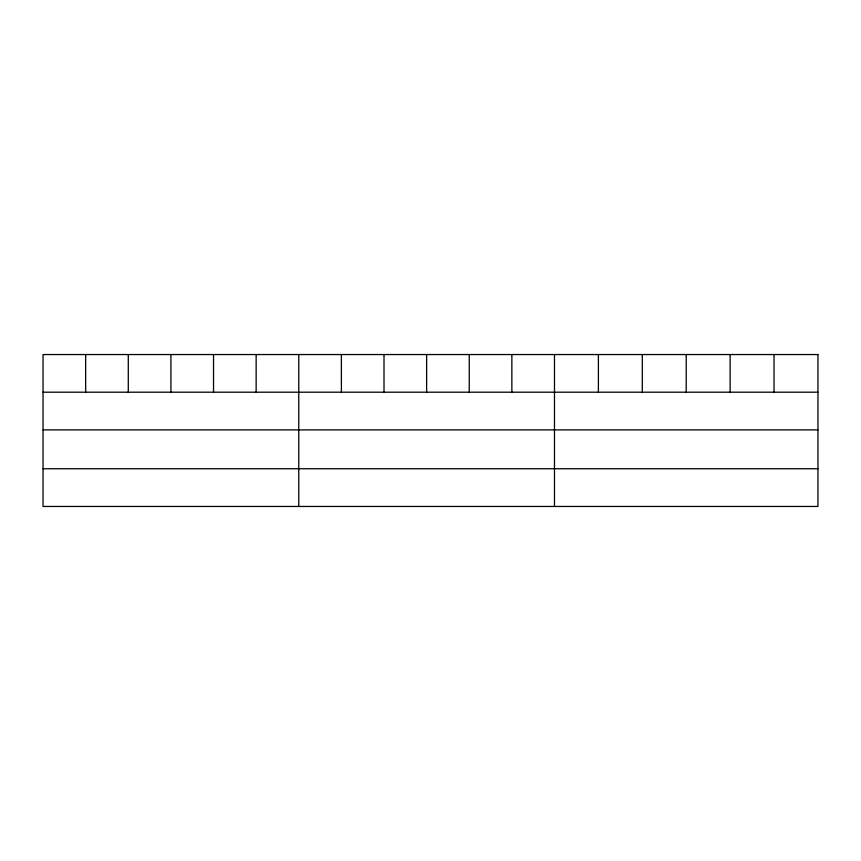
<?xml version="1.0" encoding="UTF-8"?>
<svg xmlns="http://www.w3.org/2000/svg" width="861" height="861" viewBox="0 0 861 861"><rect width="100%" height="100%" fill="white"/><g stroke="black" fill="none" stroke-linecap="round" stroke-linejoin="round"><path stroke-width="1.29" d="M43.05 392.196L817.95 392.196M43.05 429.897L817.95 429.897M43.05 468.75L817.95 468.75M774.039 354.538L774.039 392.196M730.128 354.538L730.128 392.196M686.217 354.538L686.217 392.196M642.306 354.538L642.306 392.196M598.395 354.538L598.395 392.196M554.484 354.538L554.484 506.462M511.864 354.538L511.864 392.196M469.245 354.538L469.245 392.196M426.625 354.538L426.625 392.196M384.006 354.538L384.006 392.196M341.386 354.538L341.386 392.196M298.767 354.538L298.767 506.462M256.147 354.538L256.147 392.196M213.528 354.538L213.528 392.196M170.909 354.538L170.909 392.196M128.289 354.538L128.289 392.196M85.669 354.538L85.669 392.196M817.95 354.538L43.05 354.538L43.05 506.462L817.95 506.462L817.95 354.538"/></g></svg>
